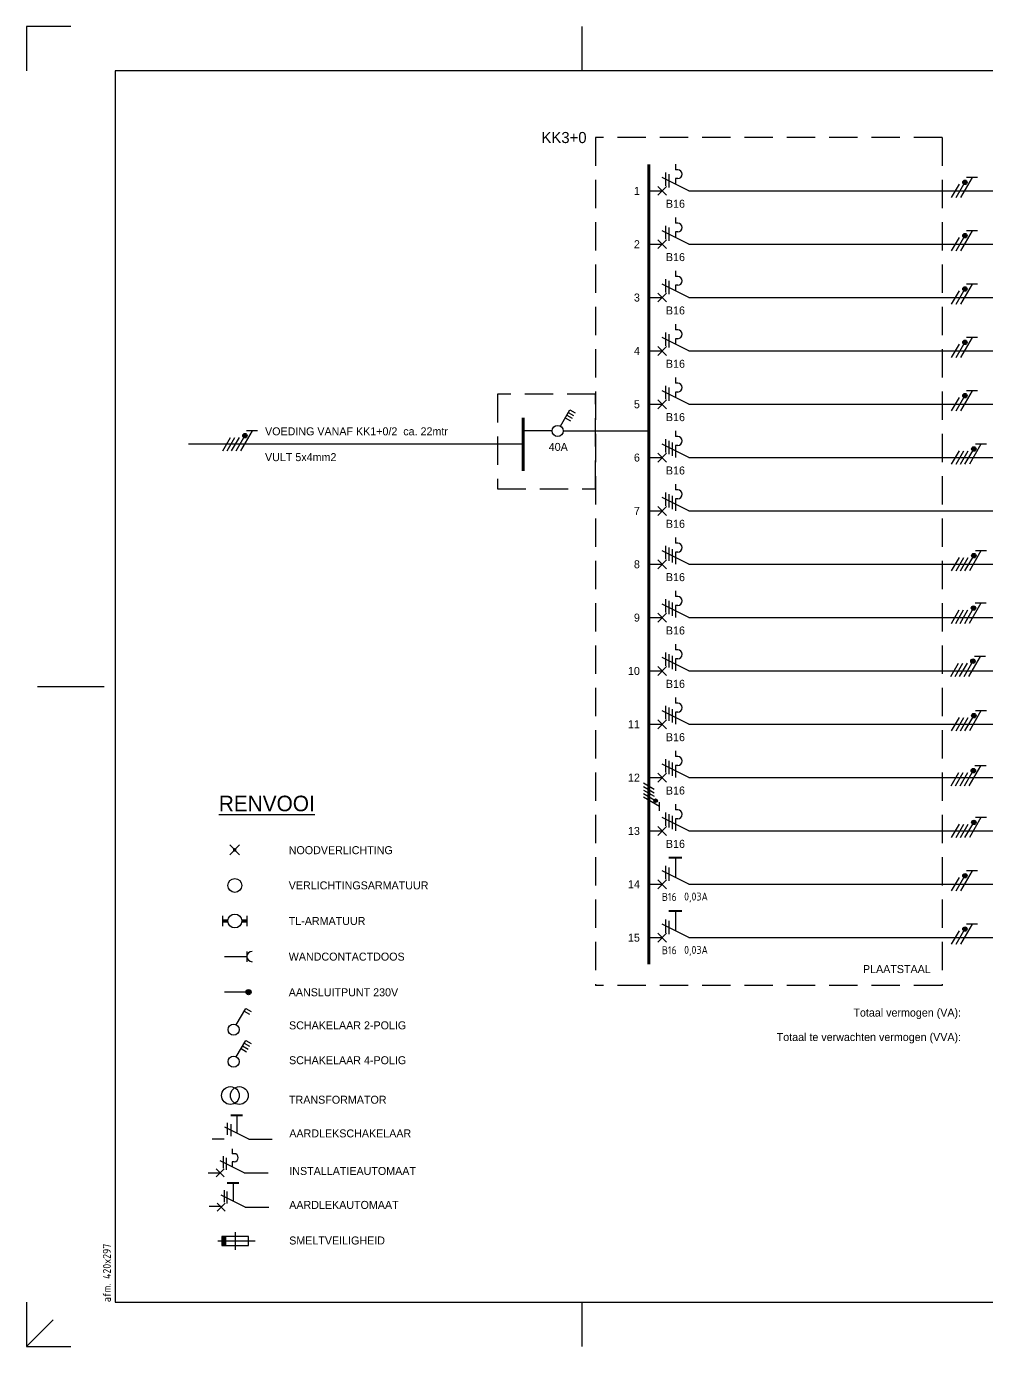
# Model space of a CAD drawing. Header units: millimetres. Extents: x 0 to 420, y 0 to 297.
# Drawn here: x 0 to 216, y 0 to 297 of the extents above; entities that cross this region are included whole.
import ezdxf
from ezdxf.enums import TextEntityAlignment as Align

# ---------------------------------------------------------------- set-up
doc = ezdxf.new("R2010")
doc.units = ezdxf.units.MM
doc.linetypes.add('HIDDEN', pattern=[9.525, 6.35, -3.175])
doc.layers.get('0').update_dxf_attribs({"linetype": 'CONTINUOUS'})
for name, color, linetype in [('00att018', 1, 'CONTINUOUS'), ('00kad018', 1, 'CONTINUOUS'), ('00kad070', 5, 'CONTINUOUS'), ('BL$2----_KADER', 7, 'CONTINUOUS'), ('EL$1----', 3, 'CONTINUOUS'), ('EL$1----_KK3+0', 3, 'CONTINUOUS')]:
    doc.layers.add(name, color=color, linetype=linetype)
doc.styles.add('BURO-018', font='BUROFONT', dxfattribs={"height": 1.8})
doc.styles.add('BURO-035', font='BUROFONT.shx', dxfattribs={"height": 3.5})
doc.styles.add('ISO', font='isocp.shx')
doc.styles.add('STABICAD-018', font='ISOCP.SHX', dxfattribs={"height": 1.8})

# ---------------------------------------------------------------- blocks, each defined once
blk = doc.blocks.new('a3-windesheim-hor')
at = {"layer": '00kad018', "color": 1}
for p, q in [((0, 297), (0, 287)), ((10, 297), (0, 297)), ((125, 287), (125, 297)), ((2.5, 148.5), (17.5, 148.5)), ((0, 10), (0, 0)), ((125, 0), (125, 10)), ((0, 0), (6, 6)), ((0, 0), (10, 0))]:
    blk.add_line(p, q, dxfattribs=at)
at = {"layer": '00kad070', "color": 5}
for p, q in [((20, 287), (20, 10)), ((410, 287), (20, 287)), ((20, 10), (410, 10))]:
    blk.add_line(p, q, dxfattribs=at)
at = {"layer": '00att018', "color": 1, "style": 'ISO'}
blk.add_text('afm. 420x297', height=1.8, rotation=90, dxfattribs=at).set_placement((19, 10))
blk = doc.blocks.new('RENV_DION')
at = {"layer": 'EL$1----', "linetype": 'Continuous'}
for p, q in [((485.12, 256.64), (487.32, 254.44)), ((487.32, 256.64), (485.12, 254.44)), ((483.5, 238.37), (483.5, 240.7)), ((488.94, 240.7), (488.94, 238.37)), ((488.94, 232.7), (488.94, 230.37)), ((483.89, 231.54), (488.94, 231.54)), ((489.33, 223.54), (483.89, 223.54)), ((486.57, 208.98), (488.69, 212.65)), ((487.99, 211.43), (489.2, 210.73)), ((488.34, 212.04), (489.55, 211.34)), ((488.69, 212.65), (489.9, 211.95)), ((487.64, 210.83), (488.85, 210.13)), ((489.35, 190.42), (483.95, 193.12)), ((484.62, 191.43), (484.62, 194.13)), ((485.3, 193.8), (485.3, 191.1)), ((486.65, 195.82), (486.65, 191.77)), ((485.66, 188.31), (485.66, 187.19)), ((486.11, 187.19), (485.66, 187.19)), ((488.36, 182.91), (482.96, 185.61)), ((483.63, 186.63), (483.63, 183.93)), ((484.31, 186.29), (484.31, 183.59)), ((486.11, 185.39), (485.66, 185.39)), ((485.66, 185.39), (485.66, 184.26)), ((480.26, 182.91), (482.96, 182.91)), ((482.06, 183.81), (483.86, 182.01)), ((483.86, 183.81), (482.06, 182.01)), ((488.36, 182.91), (493.76, 182.91)), ((485.84, 180.58), (485.84, 176.53)), ((484.04, 176.08), (482.24, 174.28)), ((482.24, 176.08), (484.04, 174.28)), ((488.54, 175.18), (483.14, 177.88)), ((486.31, 169.57), (486.31, 165.57)), ((482.39, 167.57), (490.81, 167.57)), ((489.31, 168.57), (483.31, 168.57)), ((483.31, 168.57), (483.31, 166.57)), ((483.31, 166.57), (489.31, 166.57)), ((489.31, 166.57), (489.31, 168.57))]:
    blk.add_line(p, q, dxfattribs=at)
at = {"layer": 'EL$1----', "color": 3, "linetype": 'Continuous'}
for p, q in [((486.57, 216.18), (488.69, 219.85)), ((488.69, 219.85), (489.9, 219.15)), ((488.34, 219.25), (489.55, 218.55))]:
    blk.add_line(p, q, dxfattribs=at)
at = {"layer": 'EL$1----'}
for p, q in [((483.86, 190.42), (481.16, 190.42)), ((489.35, 190.42), (494.66, 190.42)), ((483.9, 176.31), (483.9, 179.01)), ((484.49, 175.97), (484.49, 178.67)), ((483.14, 175.29), (480.44, 175.29)), ((488.54, 175.18), (493.85, 175.18))]:
    blk.add_line(p, q, dxfattribs=at)
at = {"layer": 'EL$1----', "linetype": 'Continuous'}
for points, const_width in [([(486.41, 255.54, 1), (486.02, 255.54, 1)], 0.389), ([(489.33, 223.83, 1), (489.33, 223.24, 1)], 0.583)]:
    blk.add_lwpolyline(points, format="xyb", close=True, dxfattribs=dict(at, const_width=const_width))
for points, const_width in [([(484.66, 239.54), (483.5, 239.54)], 0.778), ([(487.77, 239.54), (488.94, 239.54)], 0.778), ([(485.3, 195.82), (488, 195.82)], 0.45), ([(484.49, 180.58), (487.19, 180.58)], 0.45)]:
    blk.add_lwpolyline(points, dxfattribs=dict(at, const_width=const_width))
for centre, radius in [((486.22, 247.54), 1.56), ((486.22, 239.54), 1.56), ((489.33, 223.54), 0.583), ((485.95, 207.9), 1.25), ((485.24, 200.27), 2), ((487.24, 200.27), 2)]:
    blk.add_circle(centre, radius, dxfattribs=at)
at = {"layer": 'EL$1----', "color": 3, "linetype": 'Continuous'}
blk.add_circle((485.95, 215.1), 1.25, dxfattribs=at)
at = {"layer": 'EL$1----', "linetype": 'Continuous'}
for centre, radius, start, end in [((490.11, 231.54), 1.17, 90, 270), ((486.11, 186.29), 0.9, 270, 90)]:
    blk.add_arc(centre, radius, start, end, dxfattribs=at)
blk.add_solid([(483.31, 168.57), (484.31, 168.57), (483.31, 166.57), (484.31, 166.57)], dxfattribs=at)
at = {"layer": 'EL$1----', "color": 3, "style": 'BURO-035'}
blk.add_text('%%URENVOOI', height=3.5, dxfattribs=at).set_placement((482.63, 264.23))
at = {"layer": 'EL$1----', "color": 1, "style": 'BURO-018'}
for s, p in [('NOODVERLICHTING', (498.36, 255.47)), ('VERLICHTINGSARMATUUR', (498.36, 247.55)), ('TL-ARMATUUR', (498.36, 239.54)), ('WANDCONTACTDOOS', (498.36, 231.52)), ('AANSLUITPUNT 230V', (498.36, 223.5)), ('SCHAKELAAR 2-POLIG', (498.43, 216.06)), ('SCHAKELAAR 4-POLIG', (498.43, 208.21)), ('TRANSFORMATOR', (498.43, 199.33)), ('AARDLEKSCHAKELAAR', (498.49, 191.75)), ('INSTALLATIEAUTOMAAT', (498.49, 183.3)), ('AARDLEKAUTOMAAT', (498.47, 175.66)), ('SMELTVEILIGHEID', (498.47, 167.66))]:
    blk.add_text(s, height=1.8, dxfattribs=at).set_placement(p, align=Align.MIDDLE_LEFT)
blk = doc.blocks.new('HL3')
at = {"color": 0, "linetype": 'Continuous'}
for p, q in [((-3, 6.98), (-3, 4.48)), ((-3, 5.73), (1.5, 3.13)), ((1.5, 2.13), (-1.5, 3.87)), ((1.5, 1.13), (-1.5, 2.87)), ((1.5, 0.13), (-1.5, 1.87)), ((1.5, -0.87), (-1.5, 0.87))]:
    blk.add_line(p, q, dxfattribs=at)
at = {"color": 0, "linetype": 'Continuous', "const_width": 0.5}
blk.add_lwpolyline([(-1.68, 4.12, 1), (-2.18, 4.12, 1)], format="xyb", close=True, dxfattribs=at)
at = {"color": 0, "linetype": 'Continuous'}
blk.add_circle((-1.93, 4.12), 0.5, dxfattribs=at)
blk = doc.blocks.new('1114A3A')
at = {"color": 0, "linetype": 'Continuous'}
for p, q in [((0.62, 1.08), (2.74, 4.75)), ((2.04, 3.54), (3.25, 2.84)), ((2.39, 4.14), (3.6, 3.44)), ((2.74, 4.75), (3.95, 4.05)), ((1.69, 2.93), (2.9, 2.23))]:
    blk.add_line(p, q, dxfattribs=at)
blk.add_circle((0, 0), 1.25, dxfattribs=at)
at = {"color": 0, "linetype": 'Continuous', "style": 'BURO-018', "flags": 1}
for tag, p in [('E_ID', (0, 0.08)), ('E_MATCODE', (0, -4.92))]:
    blk.add_attdef(tag, p, '', height=1.8, dxfattribs=at)
at = {"color": 0, "linetype": 'Continuous', "style": 'BURO-018'}
blk.add_attdef('E_IGS', text='', height=1.8, dxfattribs=at).set_placement((3, 0.08), align=Align.MIDDLE_LEFT)
blk = doc.blocks.new('L1')
at = {"color": 0, "linetype": 'Continuous'}
for p, q in [((-3, 73.98), (-3, 71.48)), ((-3, 72.73), (1.5, 70.13)), ((1.5, 69.13), (-1.5, 70.87)), ((1.5, 68.13), (-1.5, 69.87))]:
    blk.add_line(p, q, dxfattribs=at)
at = {"color": 0, "linetype": 'Continuous', "const_width": 0.5}
blk.add_lwpolyline([(-1.68, 71.12, 1), (-2.18, 71.12, 1)], format="xyb", close=True, dxfattribs=at)
at = {"color": 0, "linetype": 'Continuous'}
blk.add_circle((-1.93, 71.12), 0.5, dxfattribs=at)
blk = doc.blocks.new('L3')
at = {"color": 0, "linetype": 'Continuous'}
for p, q in [((-3, 75.98), (-3, 73.48)), ((-3, 74.73), (1.5, 72.13)), ((1.5, 71.13), (-1.5, 72.87)), ((1.5, 70.13), (-1.5, 71.87)), ((1.5, 69.13), (-1.5, 70.87)), ((1.5, 68.13), (-1.5, 69.87))]:
    blk.add_line(p, q, dxfattribs=at)
at = {"color": 0, "linetype": 'Continuous', "const_width": 0.5}
blk.add_lwpolyline([(-1.68, 73.12, 1), (-2.18, 73.12, 1)], format="xyb", close=True, dxfattribs=at)
at = {"color": 0, "linetype": 'Continuous'}
blk.add_circle((-1.93, 73.12), 0.5, dxfattribs=at)
blk = doc.blocks.new('111104')
at = {"color": 0, "linetype": 'Continuous'}
for p, q in [((-3, 6.98), (-3, 4.48)), ((-3, 5.73), (1.5, 3.13)), ((1.5, 2.13), (-1.5, 3.87)), ((1.5, 1.13), (-1.5, 2.87)), ((1.5, 0.13), (-1.5, 1.87)), ((1.5, -0.87), (-1.5, 0.87))]:
    blk.add_line(p, q, dxfattribs=at)
at = {"color": 0, "linetype": 'Continuous', "const_width": 0.5}
blk.add_lwpolyline([(-1.68, 4.12, 1), (-2.18, 4.12, 1)], format="xyb", close=True, dxfattribs=at)
at = {"color": 0, "linetype": 'Continuous'}
blk.add_circle((-1.93, 4.12), 0.5, dxfattribs=at)
blk = doc.blocks.new('B3')
at = {"color": 0, "linetype": 'Continuous'}
for p, q in [((0, 9), (0, 21)), ((0, 9), (-3, 3)), ((-6, 6), (-4.75, 6)), ((-4.75, 6.5), (-4.75, 6)), ((-2.75, 6.5), (-2.75, 6)), ((-2.75, 6), (-1.5, 6)), ((-4.125, 3.75), (-1.125, 3.75)), ((-3.75, 4.5), (-0.75, 4.5)), ((-1, 4), (1, 2)), ((-1, 2), (1, 4)), ((0, 0), (0, 3))]:
    blk.add_line(p, q, dxfattribs=at)
blk.add_arc((-3.75, 6.5), 1, 0, 180, dxfattribs=at)
at = {"color": 1, "style": 'BURO-018'}
blk.add_attdef('E_VRIJ1', (-3, 12), '', height=1.8, rotation=90, dxfattribs=at)
at = {"color": 1, "linetype": 'Continuous', "style": 'BURO-018'}
blk.add_attdef('E_IIA', text='', height=1.8, rotation=90, dxfattribs=at).set_placement((2, 6), align=Align.TOP_CENTER)
blk = doc.blocks.new('m1')
at = {"color": 0, "linetype": 'Continuous'}
blk.add_line((0, 21), (0, 33), dxfattribs=at)
blk = doc.blocks.new('b1s')
at = {"color": 0, "linetype": 'Continuous'}
blk.add_line((0, 33), (0, 54), dxfattribs=at)
blk = doc.blocks.new('m1s')
at = {"color": 0, "linetype": 'Continuous'}
blk.add_line((0, 54), (0, 66), dxfattribs=at)
blk = doc.blocks.new('B5')
at = {"color": 0, "linetype": 'Continuous'}
for p, q in [((0, 9), (0, 21)), ((0, 9), (-3, 3)), ((-6, 6), (-4.75, 6)), ((-4.75, 6.5), (-4.75, 6)), ((-2.75, 6.5), (-2.75, 6)), ((-2.75, 6), (0, 6)), ((-4.125, 3.75), (-1.125, 3.75)), ((-3.75, 4.5), (-0.75, 4.5)), ((-3.375, 5.25), (-0.375, 5.25)), ((-1, 2), (1, 4)), ((-1, 4), (1, 2)), ((0, 0), (0, 3))]:
    blk.add_line(p, q, dxfattribs=at)
blk.add_arc((-3.75, 6.5), 1, 0, 180, dxfattribs=at)
at = {"color": 1, "style": 'BURO-018'}
blk.add_attdef('E_VRIJ1', (-3, 12), '', height=1.8, rotation=90, dxfattribs=at)
at = {"color": 1, "linetype": 'Continuous', "style": 'BURO-018'}
blk.add_attdef('E_IIA', text='', height=1.8, rotation=90, dxfattribs=at).set_placement((2, 6), align=Align.TOP_CENTER)
blk = doc.blocks.new('B8')
at = {"color": 0, "linetype": 'Continuous'}
for p, q in [((0, 9), (0, 21)), ((0, 9), (-3, 3)), ((-6, 6), (-1.5, 6)), ((-4.12, 3.75), (-1.12, 3.75)), ((-3.75, 4.5), (-0.75, 4.5)), ((-1, 2), (1, 4)), ((-1, 4), (1, 2)), ((0, 0), (0, 3))]:
    blk.add_line(p, q, dxfattribs=at)
at = {"color": 0, "linetype": 'Continuous', "const_width": 0.5}
blk.add_lwpolyline([(-6, 4.5), (-6, 7.5)], dxfattribs=at)
at = {"color": 0, "linetype": 'Continuous', "style": 'STABICAD-018'}
blk.add_attdef('OPERATINGCURRENT', text='', height=1.8, rotation=90, dxfattribs=at).set_placement((2, 6.9), align=Align.TOP_LEFT)
blk.add_attdef('CHARACTERISTIC', text='', height=1.8, rotation=90, dxfattribs=at).set_placement((-8.91, 15.59), align=Align.TOP_CENTER)
blk.add_attdef('FREEFIELD1', (-3, 12), '', height=1.8, rotation=90, dxfattribs=at)
blk.add_attdef('EARTHLEAKAGECIRCUITBREAKER', text='', height=1.8, rotation=90, dxfattribs=at).set_placement((2, 6.2), align=Align.TOP_RIGHT)

msp = doc.modelspace()

# ---------------------------------------------------------------- linework, layer by layer
at = {"layer": 'EL$1----'}
msp.add_line((118.25, 206), (111.76, 206), dxfattribs=at)
at = {"layer": 'EL$1----', "ltscale": 0.2}
for p, q in [((120.75, 206), (140, 206)), ((111.76, 203), (36.46, 203))]:
    msp.add_line(p, q, dxfattribs=at)
at = {"layer": 'EL$1----', "color": 1, "linetype": 'HIDDEN'}
msp.add_lwpolyline([(128, 214.27), (106, 214.27), (106, 193), (128, 193)], close=True, dxfattribs=at)
at = {"layer": 'EL$1----', "ltscale": 0.2, "const_width": 0.7}
msp.add_lwpolyline([(111.76, 197), (111.76, 209)], dxfattribs=at)
at = {"layer": 'EL$1----_KK3+0', "color": 1, "linetype": 'HIDDEN'}
for p, q in [((128, 272), (128, 81.24)), ((206, 272), (128, 272)), ((206, 272), (206, 81.24)), ((206, 81.24), (128, 81.24))]:
    msp.add_line(p, q, dxfattribs=at)
at = {"layer": 'EL$1----_KK3+0'}
for p, q in [((206, 260), (368.5, 260)), ((206, 248), (368.5, 248)), ((206, 236), (368.5, 236)), ((206, 224), (368.5, 224)), ((206, 212), (368.5, 212)), ((206, 200), (368.5, 200)), ((206, 188), (368.5, 188)), ((206, 176), (368.5, 176)), ((206, 164), (368.5, 164)), ((206, 152), (368.5, 152)), ((206, 140), (368.5, 140)), ((206, 128), (368.5, 128)), ((206, 116), (368.5, 116)), ((206, 104), (368.5, 104)), ((206, 92), (368.5, 92))]:
    msp.add_line(p, q, dxfattribs=at)
for points in [[(140, 254, 0.7, 0.7, 0), (140, 266, 0.7, 0.7, 0)], [(140, 242, 0.7, 0.7, 0), (140, 254, 0.7, 0.7, 0)], [(140, 230, 0.7, 0.7, 0), (140, 242, 0.7, 0.7, 0)], [(140, 218, 0.7, 0.7, 0), (140, 230, 0.7, 0.7, 0)], [(140, 206, 0.7, 0.7, 0), (140, 218, 0.7, 0.7, 0)], [(140, 194, 0.7, 0.7, 0), (140, 206, 0.7, 0.7, 0)], [(140, 182, 0.7, 0.7, 0), (140, 194, 0.7, 0.7, 0)], [(140, 170, 0.7, 0.7, 0), (140, 182, 0.7, 0.7, 0)], [(140, 158, 0.7, 0.7, 0), (140, 170, 0.7, 0.7, 0)], [(140, 146, 0.7, 0.7, 0), (140, 158, 0.7, 0.7, 0)], [(140, 134, 0.7, 0.7, 0), (140, 146, 0.7, 0.7, 0)], [(140, 122, 0.7, 0.7, 0), (140, 134, 0.7, 0.7, 0)], [(140, 110, 0.7, 0.7, 0), (140, 122, 0.7, 0.7, 0)], [(140, 98, 0.7, 0.7, 0), (140, 110, 0.7, 0.7, 0)], [(140, 86, 0.7, 0.7, 0), (140, 98, 0.7, 0.7, 0)]]:
    msp.add_lwpolyline(points, format="xyseb", dxfattribs=at)

# ---------------------------------------------------------------- block references
at = {"layer": 'BL$2----_KADER'}
for name, p in [('a3-windesheim-hor', (0, 0)), ('RENV_DION', (-439.35, -143.79))]:
    msp.add_blockref(name, p, dxfattribs=at)
at = {"layer": 'EL$1----', "rotation": 270}
for name, p in [('L1', (140, 260)), ('L1', (140, 248)), ('L1', (140, 236)), ('L1', (140, 224)), ('L1', (140, 212)), ('L3', (140, 200)), ('L3', (140, 176)), ('L3', (139.93, 164.21)), ('L3', (139.79, 152.27)), ('L3', (140, 140)), ('L3', (139.88, 127.63)), ('L3', (140, 116)), ('L1', (140, 104)), ('L1', (140, 92))]:
    msp.add_blockref(name, p, dxfattribs=at)
at = {"layer": 'EL$1----'}
ref = msp.add_blockref('1114A3A', (119.5, 206), dxfattribs=at)
ref.add_attrib('E_IGS', '40A', dxfattribs={"layer": '0', "color": 1, "linetype": 'Continuous', "height": 1.8, "style": 'BURO-018'}).set_placement((117.5, 202.4), align=Align.MIDDLE_LEFT)
at = {"layer": 'EL$1----', "ltscale": 0.2, "rotation": 270}
msp.add_blockref('HL3', (45.04, 203), dxfattribs=at)
at = {"layer": 'EL$1----', "xscale": 0.8, "yscale": 0.8, "zscale": 0.8, "rotation": 180}
msp.add_blockref('111104', (140, 126.1), dxfattribs=at)
at = {"layer": 'EL$1----_KK3+0', "rotation": 270}
for name, p in [('B3', (140, 260)), ('B3', (140, 248)), ('B3', (140, 236)), ('B3', (140, 224)), ('B3', (140, 212)), ('B5', (140, 200)), ('B5', (140, 188)), ('B5', (140, 176)), ('B5', (140, 164)), ('B5', (140, 152)), ('B5', (140, 140)), ('B5', (140, 128)), ('B5', (140, 116))]:
    msp.add_blockref(name, p, dxfattribs=at).add_auto_attribs({'E_IIA': 'B16'})
for name, p in [('m1', (140, 260)), ('b1s', (140, 260)), ('m1s', (140, 260)), ('m1', (140, 248)), ('b1s', (140, 248)), ('m1s', (140, 248)), ('m1', (140, 236)), ('b1s', (140, 236)), ('m1s', (140, 236)), ('m1', (140, 224)), ('b1s', (140, 224)), ('m1s', (140, 224)), ('m1', (140, 212)), ('b1s', (140, 212)), ('m1s', (140, 212)), ('m1', (140, 200)), ('b1s', (140, 200)), ('m1s', (140, 200)), ('m1', (140, 188)), ('b1s', (140, 188)), ('m1s', (140, 188)), ('m1', (140, 176)), ('b1s', (140, 176)), ('m1s', (140, 176)), ('m1', (140, 164)), ('b1s', (140, 164)), ('m1s', (140, 164)), ('m1', (140, 152)), ('b1s', (140, 152)), ('m1s', (140, 152)), ('m1', (140, 140)), ('b1s', (140, 140)), ('m1s', (140, 140)), ('m1', (140, 128)), ('b1s', (140, 128)), ('m1s', (140, 128)), ('m1', (140, 116)), ('b1s', (140, 116)), ('m1s', (140, 116)), ('m1', (140, 104)), ('b1s', (140, 104)), ('m1s', (140, 104)), ('m1', (140, 92)), ('b1s', (140, 92)), ('m1s', (140, 92))]:
    msp.add_blockref(name, p, dxfattribs=at)
at = {"layer": 'EL$1----_KK3+0'}
ref = msp.add_blockref('B8', (140, 104), dxfattribs=dict(at, rotation=270))
ref.add_attrib('EARTHLEAKAGECIRCUITBREAKER', '0,03A', dxfattribs={"layer": '00att018', "linetype": 'Continuous', "height": 1.8, "style": 'STABICAD-018'}).set_placement((153.31, 102.15), align=Align.TOP_RIGHT)
ref.add_attrib('OPERATINGCURRENT', 'B16', dxfattribs={"layer": '00att018', "linetype": 'Continuous', "height": 1.8, "style": 'STABICAD-018'}).set_placement((142.93, 102.07), align=Align.TOP_LEFT)
ref = msp.add_blockref('B8', (140, 92), dxfattribs=dict(at, rotation=270))
ref.add_attrib('EARTHLEAKAGECIRCUITBREAKER', '0,03A', dxfattribs={"layer": '00att018', "linetype": 'Continuous', "height": 1.8, "style": 'STABICAD-018'}).set_placement((153.31, 90.15), align=Align.TOP_RIGHT)
ref.add_attrib('OPERATINGCURRENT', 'B16', dxfattribs={"layer": '00att018', "linetype": 'Continuous', "height": 1.8, "style": 'STABICAD-018'}).set_placement((142.93, 90.07), align=Align.TOP_LEFT)

# ---------------------------------------------------------------- texts
at = {"layer": 'EL$1----', "color": 1, "linetype": 'Continuous', "ltscale": 0.2, "style": 'BURO-018'}
msp.add_text('VOEDING VANAF KK1+0/2  ca. 22mtr', height=1.8, dxfattribs=at).set_placement((53.68, 205))
msp.add_text('VULT 5x4mm2', height=1.8, dxfattribs=at).set_placement((53.68, 201), align=Align.TOP_LEFT)
at = {"layer": 'EL$1----', "color": 1, "style": 'BURO-018'}
msp.add_text('PLAATSTAAL', height=1.8, dxfattribs=at).set_placement((188.18, 84.03))
at = {"layer": 'EL$1----_KK3+0', "color": 2, "style": 'BURO-018'}
msp.add_text('KK3+0', height=2.5, dxfattribs=at).set_placement((126, 272), align=Align.MIDDLE_RIGHT)
at = {"layer": 'EL$1----_KK3+0', "color": 1, "style": 'BURO-018'}
for s, p in [('1', (138, 260)), ('2', (138, 248)), ('3', (138, 236)), ('4', (138, 224)), ('5', (138, 212)), ('6', (138, 200)), ('7', (138, 188)), ('8', (138, 176)), ('9', (138, 164)), ('10', (138, 152)), ('11', (138, 140)), ('12', (138, 128)), ('13', (138, 116)), ('14', (138, 104)), ('15', (138, 92))]:
    msp.add_text(s, height=1.8, dxfattribs=at).set_placement(p, align=Align.MIDDLE_RIGHT)
for s, p in [('Totaal vermogen (VA):', (210.25, 74.24)), ('Totaal te verwachten vermogen (VVA):', (210.25, 68.74))]:
    msp.add_text(s, height=1.8, dxfattribs=at).set_placement(p, align=Align.RIGHT)

doc.saveas('drawing.dxf')
